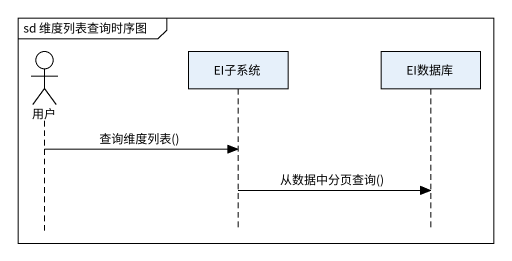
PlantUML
@startuml
mainframe sd 维度列表查询时序图
hide footbox
actor 用户
participant EI子系统
participant EI数据库

用户 -> EI子系统 : 查询维度列表()
EI子系统 -> EI数据库 : 从数据中分页查询()
@enduml
